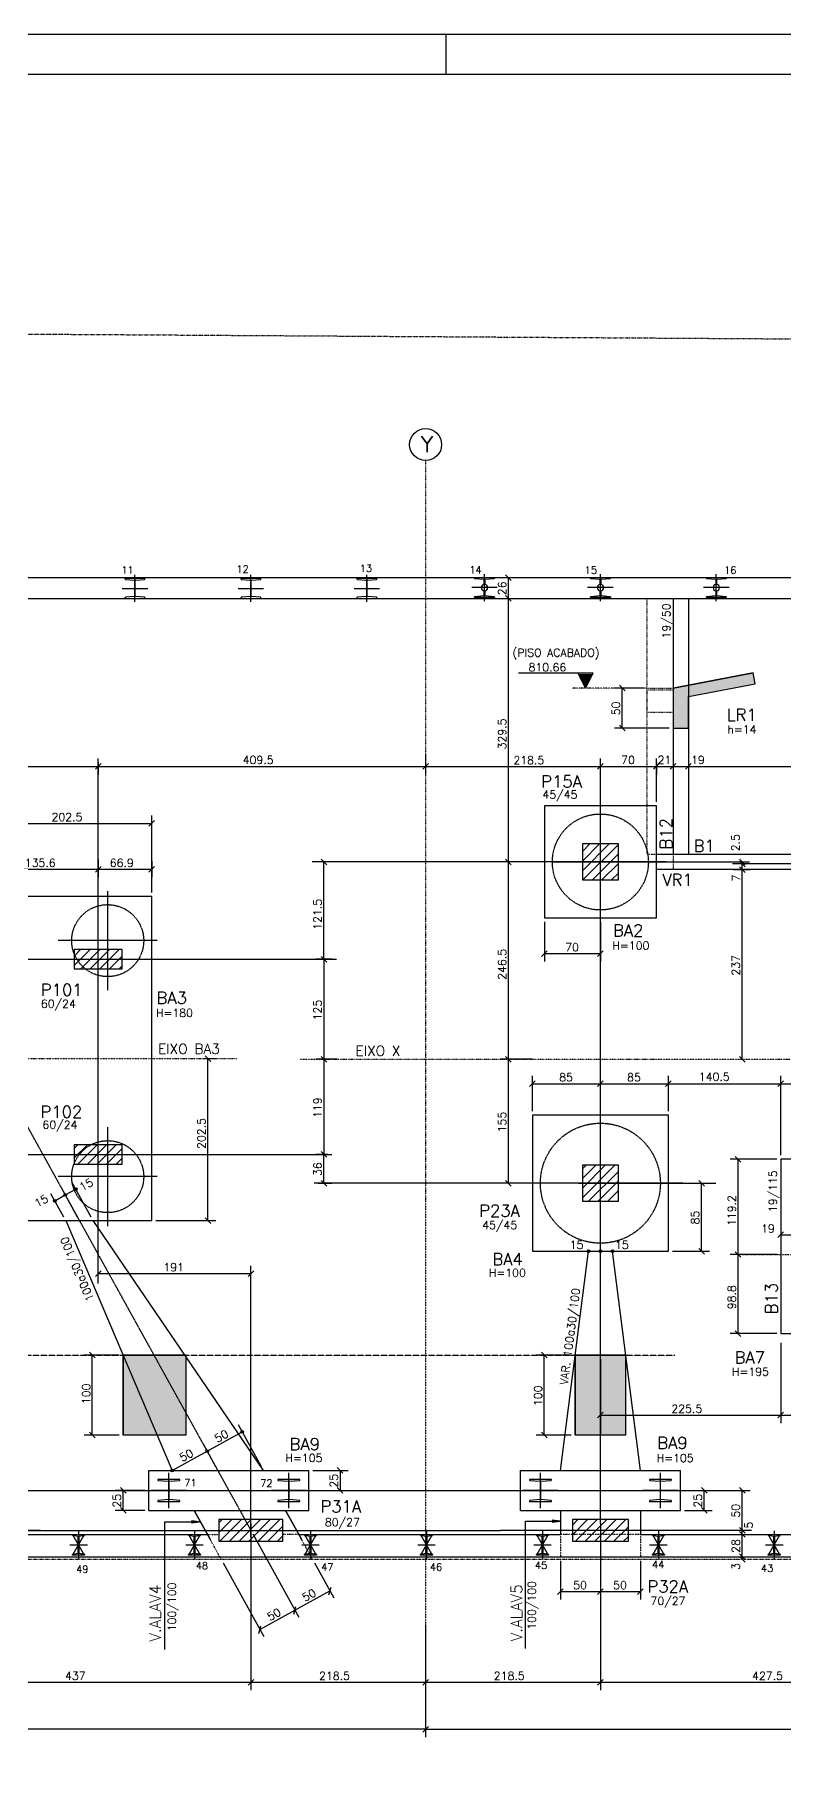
# Model space of a CAD drawing. Extents: x 1476 to 8419, y 491 to 3991.
# Drawn here: x 3583 to 4520, y 1835 to 3991 of the extents above; entities that cross this region are included whole.
import ezdxf

# ---------------------------------------------------------------- set-up
doc = ezdxf.new("R2010")
doc.units = 0
doc.header["$MEASUREMENT"] = 0
for name, pattern in [('ESTILO_TQS_0001', [1, 0.7, -0.3]), ('ESTILO_TQS_0003', [1.5, 0.5, -0.4, 0.1, -0.5]), ('ESTILO_TQS_0004', [2, 0.5, -0.4, 0.1, -0.4, 0.1, -0.5]), ('ESTILO_TQS_0005', [0.4, 0.3, -0.1])]:
    doc.linetypes.add(name, pattern=pattern)
for name, color, linetype in [('1', 1, 'CONTINUOUS'), ('2', 2, 'CONTINUOUS'), ('3', 3, 'CONTINUOUS'), ('4', 4, 'CONTINUOUS'), ('6', 6, 'CONTINUOUS'), ('7', 7, 'CONTINUOUS'), ('8', 8, 'CONTINUOUS'), ('9', 9, 'CONTINUOUS')]:
    doc.layers.add(name, color=color, linetype=linetype)
doc.styles.get("Standard").update_dxf_attribs({"font": 'ROMANS.SHX'})

msp = doc.modelspace()

# ---------------------------------------------------------------- linework, layer by layer
at = {"layer": '1', "linetype": 'Continuous'}
for p, q in [((2135.243498, 3311.858), (5280.567632, 3311.858)), ((2135.172214, 3285.858), (5279.108891, 3285.858)), ((4290.191, 2873.88764), (4290.191, 3038.82836)), ((4372.66136, 2956.358), (4207.72052, 2956.358)), ((3674.091, 2796.20523), (3674.091, 2919.91077)), ((3735.94377, 2858.058), (3612.23814, 2858.058)), ((4290.191, 2451.77005), (4290.191, 2657.94595)), ((3674.091, 2501.20523), (3674.091, 2624.91077)), ((3735.94377, 2563.058), (3612.23814, 2563.058)), ((4393.27895, 2554.858), (4187.1029, 2554.858)), ((3466.11768, 2115.858), (3798.861799, 2115.858)), ((3913.028324, 2115.858), (4240.191, 2115.858)), ((4340.191, 2115.858), (5745.408752, 2115.858)), ((2991.191, 2087.858), (5771.408752, 2087.858))]:
    msp.add_line(p, q, dxfattribs=at)
msp.add_lwpolyline([(1475.633857, 490.679532), (8419.37979, 490.679532), (8419.37979, 3990.679532), (1475.633857, 3990.679532), (1475.633857, 490.679532)], dxfattribs=at)
at = {"layer": '2', "linetype": 'ESTILO_TQS_0003'}
for p, q in [((2668.026003, 3621.928393), (5894.646242, 3601.69005)), ((2401.704291, 2084.844574), (5872.187999, 2084.844574))]:
    msp.add_line(p, q, dxfattribs=at)
at = {"layer": '2', "linetype": 'Continuous'}
for p, q in [((4178.790107, 3308.322466), (4171.719039, 3315.393534)), ((4178.790107, 3282.322466), (4171.719039, 3289.393534)), ((4178.790107, 3282.322466), (4171.719039, 3289.393534)), ((4321.173211, 3170.17072), (4314.102144, 3177.241788)), ((4321.173211, 3120.17072), (4314.102144, 3127.241788)), ((3658.655466, 3072.33696), (3665.726534, 3079.408028)), ((3658.655466, 3072.33696), (3665.726534, 3079.408028)), ((4068.155466, 3072.33696), (4075.226534, 3079.408028)), ((4286.655466, 3072.33696), (4293.726534, 3079.408028)), ((4286.655466, 3072.33696), (4293.726534, 3079.408028)), ((4286.655466, 3072.33696), (4293.726534, 3079.408028)), ((4286.655466, 3072.33696), (4293.726534, 3079.408028)), ((4356.655466, 3072.33696), (4363.726534, 3079.408028)), ((4356.655466, 3072.33696), (4363.726534, 3079.408028)), ((4356.655466, 3072.33696), (4363.726534, 3079.408028)), ((4377.655466, 3072.33696), (4384.726534, 3079.408028)), ((4377.655466, 3072.33696), (4384.726534, 3079.408028)), ((4396.655466, 3072.33696), (4403.726534, 3079.408028)), ((4396.655466, 3072.33696), (4403.726534, 3079.408028)), ((3725.555466, 3000.985683), (3732.626534, 3008.05675)), ((3948.034715, 2952.822466), (3940.963647, 2959.893534)), ((4178.790107, 2952.822466), (4171.719039, 2959.893534)), ((4178.790107, 2952.822466), (4171.719039, 2959.893534)), ((4178.790107, 2952.822466), (4171.719039, 2959.893534)), ((4471.04332, 2952.822466), (4463.972252, 2959.893534)), ((4471.04332, 2950.322466), (4463.972252, 2957.393534)), ((4471.04332, 2950.322466), (4463.972252, 2957.393534)), ((3658.655466, 2943.728235), (3665.726534, 2950.799303)), ((3658.655466, 2943.728235), (3665.726534, 2950.799303)), ((3725.555466, 2943.728235), (3732.626534, 2950.799303)), ((4471.04332, 2943.322466), (4463.972252, 2950.393534)), ((4471.04332, 2943.322466), (4463.972252, 2950.393534)), ((3948.034715, 2831.322466), (3940.963647, 2838.393534)), ((3940.963647, 2838.393534), (3948.034715, 2831.322466)), ((4216.655466, 2838.303077), (4223.726534, 2845.374145)), ((4286.655466, 2838.303077), (4293.726534, 2845.374145)), ((3802.856692, 2707.022466), (3795.785625, 2714.093534)), ((3940.963647, 2713.393534), (3948.034715, 2706.322466)), ((3940.963647, 2713.393534), (3948.034715, 2706.322466)), ((4178.790107, 2706.322466), (4171.719039, 2713.393534)), ((4178.790107, 2706.322466), (4171.719039, 2713.393534)), ((4471.04332, 2706.322466), (4463.972252, 2713.393534)), ((4471.04332, 2706.322466), (4463.972252, 2713.393534)), ((4471.04332, 2706.322466), (4463.972252, 2713.393534)), ((4201.655466, 2675.6733), (4208.726534, 2682.744368)), ((4286.655466, 2675.6733), (4293.726534, 2682.744368)), ((4286.655466, 2675.6733), (4293.726534, 2682.744368)), ((4371.655466, 2675.6733), (4378.726534, 2682.744368)), ((4371.655466, 2675.6733), (4378.726534, 2682.744368)), ((4512.155466, 2675.6733), (4519.226534, 2682.744368)), ((4512.155466, 2675.6733), (4519.226534, 2682.744368)), ((3948.034715, 2587.322466), (3940.963647, 2594.393534)), ((3940.963647, 2594.393534), (3948.034715, 2587.322466)), ((4466.000203, 2581.322466), (4458.929135, 2588.393534)), ((3948.034715, 2551.322466), (3940.963647, 2558.393534)), ((4178.790107, 2551.322466), (4171.719039, 2558.393534)), ((4178.790107, 2551.322466), (4171.719039, 2558.393534)), ((4420.284365, 2551.322466), (4413.213297, 2558.393534)), ((3802.856692, 2504.522466), (3795.785625, 2511.593534)), ((4512.155466, 2486.909548), (4519.226534, 2493.980616)), ((4420.284365, 2466.322466), (4413.213297, 2473.393534)), ((4466.000203, 2462.213125), (4458.929135, 2469.284193)), ((4466.000203, 2462.213125), (4458.929135, 2469.284193)), ((3658.655466, 2438.282544), (3665.726534, 2445.353612)), ((3849.655466, 2438.282544), (3856.726534, 2445.353612)), ((4466.000203, 2363.322466), (4458.929135, 2370.393534)), ((3658.219305, 2336.526511), (3651.148237, 2343.597579)), ((4223.504377, 2336.526511), (4216.433309, 2343.597579)), ((4286.655466, 2261.407637), (4293.726534, 2268.478704)), ((4512.155466, 2261.407637), (4519.226534, 2268.478704)), ((3658.219305, 2236.526511), (3651.148237, 2243.597579)), ((4223.504377, 2236.526511), (4216.433309, 2243.597579)), ((3961.209923, 2199.393534), (3968.280991, 2192.322466)), ((3697.006757, 2167.322466), (3689.93569, 2174.393534)), ((3961.209923, 2174.393534), (3968.280991, 2167.322466)), ((4423.614352, 2167.322466), (4416.543284, 2174.393534)), ((4471.04332, 2167.322466), (4463.972252, 2174.393534)), ((4471.04332, 2167.322466), (4463.972252, 2174.393534)), ((3697.006757, 2142.322466), (3689.93569, 2149.393534)), ((4423.614352, 2142.322466), (4416.543284, 2149.393534)), ((4471.04332, 2117.322466), (4463.972252, 2124.393534)), ((4471.04332, 2117.322466), (4463.972252, 2124.393534)), ((4471.04332, 2117.322466), (4463.972252, 2124.393534)), ((4471.04332, 2112.322466), (4463.972252, 2119.393534)), ((4471.04332, 2112.322466), (4463.972252, 2119.393534)), ((4471.04332, 2084.322466), (4463.972252, 2091.393534)), ((4471.04332, 2084.322466), (4463.972252, 2091.393534)), ((4471.04332, 2081.30904), (4463.972252, 2088.380108)), ((3950.548187, 2040.416038), (3953.330003, 2050.021324)), ((4236.655466, 2040.884087), (4243.726534, 2047.955155)), ((4286.655466, 2040.884087), (4293.726534, 2047.955155)), ((4286.655466, 2040.884087), (4293.726534, 2047.955155)), ((4336.655466, 2040.884087), (4343.726534, 2047.955155)), ((3906.754831, 2016.292344), (3909.536646, 2025.897629)), ((3906.754831, 2016.292344), (3909.536646, 2025.897629)), ((3862.959479, 1992.16755), (3865.741295, 2001.772836)), ((3849.655466, 1927.592239), (3856.726534, 1934.663307)), ((3849.655466, 1927.592239), (3856.726534, 1934.663307)), ((4068.155466, 1927.592239), (4075.226534, 1934.663307)), ((4068.155466, 1927.592239), (4075.226534, 1934.663307)), ((4286.655466, 1927.592239), (4293.726534, 1934.663307)), ((4286.655466, 1927.592239), (4293.726534, 1934.663307)), ((4286.655466, 1927.592239), (4293.726534, 1934.663307)), ((4068.155466, 1868.883833), (4075.226534, 1875.954901)), ((4068.155466, 1868.883833), (4075.226534, 1875.954901)), ((4068.155466, 1868.883833), (4075.226534, 1875.954901)), ((4075.226534, 1875.954901), (4068.155466, 1868.883833))]:
    msp.add_line(p, q, dxfattribs=at)
for centre, radius in [((3634.074605, 2547.447595), 1.665), ((3634.074605, 2547.447595), 0.83), ((3607.83114, 2532.912443), 1.665), ((3607.83114, 2532.912443), 0.83), ((3620.951832, 2540.179443), 1.665), ((3620.951832, 2540.179443), 1.665), ((3620.951832, 2540.179443), 0.83), ((3620.951832, 2540.179443), 0.83), ((4275.191, 2469.858), 1.665), ((4275.191, 2469.858), 0.83), ((4290.191, 2469.858), 1.665), ((4290.191, 2469.858), 1.665), ((4290.191, 2469.858), 0.83), ((4290.191, 2469.858), 0.83), ((4305.191, 2469.858), 1.665), ((4305.191, 2469.858), 0.83), ((3842.387229, 2244.104639), 1.665), ((3842.387229, 2244.104639), 0.83), ((3798.592805, 2219.98155), 1.665), ((3798.592805, 2219.98155), 1.665), ((3798.592805, 2219.98155), 0.83), ((3798.592805, 2219.98155), 0.83), ((3754.797543, 2195.858), 1.665), ((3754.797543, 2195.858), 0.83)]:
    msp.add_circle(centre, radius, dxfattribs=at)
at = {"layer": '3', "linetype": 'Continuous'}
for p, q in [((4096.904249, 3990.679532), (4096.904249, 3940.680032)), ((4381.191, 3285.858), (4381.191, 2965.845966)), ((4400.191, 3285.858), (4400.191, 2965.845966)), ((4280.976042, 3192.456263), (4187.792017, 3192.456263)), ((4271.601042, 3173.706254), (4262.226024, 3192.456263)), ((4271.601042, 3173.706254), (4280.976042, 3192.456263)), ((4263.062123, 3190.784049), (4280.13998, 3190.784049)), ((4263.898221, 3189.111888), (4279.303882, 3189.111888)), ((4264.734319, 3187.439692), (4278.467819, 3187.439692)), ((4265.570381, 3185.767531), (4277.631721, 3185.767531)), ((4266.40648, 3184.09537), (4276.795623, 3184.095335)), ((4267.242578, 3182.423174), (4275.95956, 3182.423174)), ((4268.078676, 3180.750969), (4275.123462, 3180.751004)), ((4268.914774, 3179.078763), (4274.287364, 3179.078808)), ((4269.750872, 3177.406603), (4273.451266, 3177.406603)), ((4270.586935, 3175.734442), (4272.61515, 3175.734442)), ((4267.691, 2945.401319), (4301.147681, 2978.858)), ((4267.691, 2957.422134), (4289.126866, 2978.858)), ((4267.691, 2969.44295), (4277.10605, 2978.858)), ((4268.168496, 2933.858), (4312.691, 2978.380504)), ((4280.189311, 2933.858), (4312.691, 2966.359689)), ((4292.210127, 2933.858), (4312.691, 2954.338873)), ((4687.191, 2965.858), (4360.191, 2965.858)), ((4304.230942, 2933.858), (4312.691, 2942.318058)), ((4687.191, 2946.858), (4360.191, 2946.858)), ((3632.191, 2826.796376), (3652.252624, 2846.858)), ((3632.191, 2838.817192), (3640.231808, 2846.858)), ((3640.273439, 2822.858), (3664.273439, 2846.858)), ((3652.294254, 2822.858), (3676.294254, 2846.858)), ((3664.31507, 2822.858), (3688.31507, 2846.858)), ((3676.335885, 2822.858), (3692.191, 2838.713115)), ((3688.3567, 2822.858), (3692.191, 2826.6923)), ((3632.191, 2586.380071), (3648.668929, 2602.858)), ((3632.191, 2598.400886), (3636.648114, 2602.858)), ((3636.689745, 2578.858), (3660.689745, 2602.858)), ((3648.71056, 2578.858), (3672.71056, 2602.858)), ((3660.731375, 2578.858), (3684.731375, 2602.858)), ((3672.75219, 2578.858), (3692.191, 2598.29681)), ((3684.773006, 2578.858), (3692.191, 2586.275994)), ((4267.691, 2536.6936), (4308.3554, 2577.358)), ((4267.691, 2548.714415), (4296.334585, 2577.358)), ((4267.691, 2560.73523), (4284.31377, 2577.358)), ((4267.691, 2572.756045), (4272.292955, 2577.358)), ((4275.376216, 2532.358), (4312.691, 2569.672784)), ((4717.691, 2584.858), (4515.691, 2584.858)), ((4287.397031, 2532.358), (4312.691, 2557.651969)), ((4299.417846, 2532.358), (4312.691, 2545.631154)), ((4311.438661, 2532.358), (4312.691, 2533.610339)), ((3621.596972, 2508.058), (3754.797543, 2195.858)), ((3868.962711, 2195.858), (3655.890847, 2508.058)), ((4240.191, 2195.858), (4275.191, 2469.858)), ((4340.191, 2195.858), (4305.191, 2469.858)), ((3725.498804, 2195.858), (3925.498953, 2195.858)), ((3725.498804, 2145.858), (3725.498804, 2195.858)), ((3925.498953, 2145.858), (3925.498953, 2195.858)), ((4190.19085, 2195.858), (4390.191, 2195.858)), ((4190.19085, 2145.858), (4190.19085, 2195.858)), ((4390.191, 2145.858), (4390.191, 2195.858)), ((3725.498804, 2145.858), (3925.498953, 2145.858)), ((4190.19085, 2145.858), (4390.191, 2145.858)), ((4240.191, 2145.858), (4240.191, 2115.858)), ((4340.191, 2145.858), (4340.191, 2115.858)), ((3813.191, 2118.256045), (3829.292955, 2134.358)), ((3813.191, 2130.276861), (3817.272139, 2134.358)), ((3814.31377, 2107.358), (3841.31377, 2134.358)), ((3826.334585, 2107.358), (3853.334585, 2134.358)), ((3838.3554, 2107.358), (3865.3554, 2134.358)), ((3850.376216, 2107.358), (3877.376216, 2134.358)), ((3862.397031, 2107.358), (3889.397031, 2134.358)), ((3874.417846, 2107.358), (3893.191, 2126.131154)), ((3886.438661, 2107.358), (3893.191, 2114.110339)), ((4255.191, 2115.48588), (4274.06312, 2134.358)), ((4255.191, 2127.506695), (4262.042305, 2134.358)), ((4259.083935, 2107.358), (4286.083935, 2134.358)), ((4271.10475, 2107.358), (4298.10475, 2134.358)), ((4283.125566, 2107.358), (4310.125566, 2134.358)), ((4295.146381, 2107.358), (4322.146381, 2134.358)), ((4307.167196, 2107.358), (4325.191, 2125.381804)), ((4319.188012, 2107.358), (4325.191, 2113.360988))]:
    msp.add_line(p, q, dxfattribs=at)
at = {"layer": '3', "linetype": 'ESTILO_TQS_0004'}
for p, q in [((4348.191, 3285.858), (4348.191, 2965.858)), ((4348.191, 3173.706254), (4254.70472, 3173.706254)), ((4348.191, 3173.706254), (4348.191, 3143.706254)), ((4348.191, 3173.706254), (4381.191, 3173.706254)), ((4348.191, 3171.706254), (4381.191, 3171.706254)), ((4348.191, 3143.706254), (4381.191, 3143.706254)), ((4360.191, 2965.858), (4348.191, 2965.858)), ((4381.191, 2965.858), (4381.191, 2946.858)), ((3262.493346, 2710.558), (3836.359533, 2710.558)), ((4465.36699, 2465.748659), (5121.688499, 2465.748659)), ((3798.861799, 2115.858), (3813.191, 2115.858)), ((3913.028324, 2115.858), (3893.191, 2115.858)), ((4240.191, 2115.858), (4240.191, 2087.858)), ((4340.191, 2115.858), (4240.191, 2115.858)), ((4340.191, 2115.858), (4340.191, 2087.858)), ((3815.936176, 2084.859749), (3802.16574, 2109.859749)), ((3930.102701, 2084.859749), (3916.332265, 2109.859749))]:
    msp.add_line(p, q, dxfattribs=at)
at = {"layer": '3', "linetype": 'Continuous'}
for points in [[(4360.191, 2886.358), (4360.191, 3026.358), (4220.191, 3026.358), (4220.191, 2886.358), (4360.191, 2886.358)], [(3729.091, 2508.058), (3729.091, 2913.058), (3324.091, 2913.058), (3324.091, 2508.058), (3729.091, 2508.058)], [(4375.191, 2469.858), (4375.191, 2639.858), (4205.191, 2639.858), (4205.191, 2469.858), (4375.191, 2469.858)], [(4515.691, 2584.858), (4515.691, 2366.858), (4717.691, 2366.858), (4717.691, 2115.858)], [(3782.337233, 2145.858079), (3802.16574, 2109.859749), (3782.337233, 2145.858079)], [(3896.503694, 2145.858196), (3916.332123, 2109.860006), (3896.503694, 2145.858196)]]:
    msp.add_lwpolyline(points, dxfattribs=at)
msp.add_circle((4071.691, 3478.10561), 20, dxfattribs=at)
at = {"layer": '3', "linetype": 'ESTILO_TQS_0001'}
for centre, radius in [((4290.191, 2956.358), 60), ((3674.091, 2858.058), 45), ((4290.191, 2554.858), 75), ((3674.091, 2563.058), 45)]:
    msp.add_circle(centre, radius, dxfattribs=at)
at = {"layer": '6', "linetype": 'Continuous'}
for p, q in [((3720.690986, 3310.871071), (3695.690986, 3310.871071)), ((3695.690986, 3310.871071), (3695.690986, 3310.116984)), ((3696.173917, 3309.508345), (3707.314555, 3308.443797)), ((3707.797486, 3307.836301), (3707.797486, 3288.906984)), ((3708.190986, 3281.522266), (3708.190986, 3315.219876)), ((3708.584486, 3288.906984), (3708.584486, 3307.835158)), ((3709.067417, 3308.443797), (3720.208055, 3309.508345)), ((3720.690986, 3310.116984), (3720.690986, 3310.871071)), ((3865.690986, 3310.872517), (3840.690986, 3310.872517)), ((3840.690986, 3310.872517), (3840.690986, 3310.118429)), ((3841.173917, 3309.50979), (3852.314555, 3308.445243)), ((3852.797486, 3307.837747), (3852.797486, 3288.908429)), ((3853.190986, 3281.523712), (3853.190986, 3315.221321)), ((3853.584486, 3288.908429), (3853.584486, 3307.836604)), ((3854.067417, 3308.445243), (3865.208055, 3309.50979)), ((3865.690986, 3310.118429), (3865.690986, 3310.872517)), ((4010.690986, 3310.873962), (3985.690986, 3310.873962)), ((3985.690986, 3310.873962), (3985.690986, 3310.119875)), ((3986.173917, 3309.511236), (3997.314555, 3308.446688)), ((3997.797486, 3307.839193), (3997.797486, 3288.909875)), ((3998.190986, 3281.525157), (3998.190986, 3315.222767)), ((3998.584486, 3288.909875), (3998.584486, 3307.838049)), ((3999.067417, 3308.446688), (4010.208055, 3309.511236)), ((4010.690986, 3310.119875), (4010.690986, 3310.873962)), ((4161.100105, 3299.358), (4129.282166, 3299.358)), ((4132.691136, 3311.103913), (4132.691136, 3311.858)), ((4132.691136, 3311.858), (4157.691136, 3311.858)), ((4144.314705, 3309.430726), (4133.174067, 3310.495274)), ((4144.797636, 3303.339634), (4144.797636, 3308.822087)), ((4145.191136, 3282.509195), (4145.191136, 3316.206805)), ((4157.208205, 3310.495274), (4146.067567, 3309.430726)), ((4157.691136, 3311.858), (4157.691136, 3311.103913)), ((4306.100105, 3299.359446), (4274.282166, 3299.359446)), ((4277.691136, 3311.105359), (4277.691136, 3311.859446)), ((4277.691136, 3311.859446), (4302.691136, 3311.859446)), ((4289.314705, 3309.432172), (4278.174067, 3310.49672)), ((4289.797636, 3303.34108), (4289.797636, 3308.823533)), ((4290.191136, 3282.510641), (4290.191136, 3316.208251)), ((4302.208205, 3310.49672), (4291.067567, 3309.432172)), ((4302.691136, 3311.859446), (4302.691136, 3311.105359)), ((4451.100255, 3299.358), (4419.282316, 3299.358)), ((4422.691285, 3311.103913), (4422.691285, 3311.858)), ((4422.691285, 3311.858), (4447.691285, 3311.858)), ((4434.314854, 3309.430726), (4423.174216, 3310.495274)), ((4434.797785, 3303.339634), (4434.797785, 3308.822087)), ((4435.191285, 3282.509195), (4435.191285, 3316.206805)), ((4447.208354, 3310.495274), (4436.067716, 3309.430726)), ((4447.691285, 3311.858), (4447.691285, 3311.103913)), ((3692.282016, 3298.371071), (3724.099956, 3298.371071)), ((3695.690986, 3286.625158), (3695.690986, 3285.871071)), ((3695.690986, 3285.871071), (3720.690986, 3285.871071)), ((3707.314555, 3288.298345), (3696.173917, 3287.233797)), ((3720.208055, 3287.233797), (3709.067417, 3288.298345)), ((3720.690986, 3285.871071), (3720.690986, 3286.625158)), ((3837.282016, 3298.372517), (3869.099956, 3298.372517)), ((3840.690986, 3286.626604), (3840.690986, 3285.872517)), ((3840.690986, 3285.872517), (3865.690986, 3285.872517)), ((3852.314555, 3288.29979), (3841.173917, 3287.235243)), ((3865.208055, 3287.235243), (3854.067417, 3288.29979)), ((3865.690986, 3285.872517), (3865.690986, 3286.626604)), ((3982.282016, 3298.373962), (4014.099956, 3298.373962)), ((3985.690986, 3286.628049), (3985.690986, 3285.873962)), ((3985.690986, 3285.873962), (4010.690986, 3285.873962)), ((3997.314555, 3288.301236), (3986.173917, 3287.236688)), ((4010.208055, 3287.236688), (3999.067417, 3288.301236)), ((4010.690986, 3285.873962), (4010.690986, 3286.628049)), ((4132.691136, 3286.858), (4132.691136, 3287.612087)), ((4157.691136, 3286.858), (4132.691136, 3286.858)), ((4133.174067, 3288.220726), (4144.314705, 3289.285274)), ((4144.797636, 3289.893913), (4144.797636, 3295.376366)), ((4145.584636, 3295.376366), (4145.584636, 3289.893913)), ((4146.067567, 3289.285274), (4157.208205, 3288.220726)), ((4157.691136, 3287.612087), (4157.691136, 3286.858)), ((4277.691136, 3286.859446), (4277.691136, 3287.613533)), ((4302.691136, 3286.859446), (4277.691136, 3286.859446)), ((4278.174067, 3288.222172), (4289.314705, 3289.28672)), ((4289.797636, 3289.895359), (4289.797636, 3295.377811)), ((4290.584636, 3295.377811), (4290.584636, 3289.895359)), ((4291.067567, 3289.28672), (4302.208205, 3288.222172)), ((4302.691136, 3287.613533), (4302.691136, 3286.859446)), ((4422.691285, 3286.858), (4422.691285, 3287.612087)), ((4447.691285, 3286.858), (4422.691285, 3286.858)), ((4423.174216, 3288.220726), (4434.314854, 3289.285274)), ((4434.797785, 3289.893913), (4434.797785, 3295.376366)), ((4435.584785, 3295.376366), (4435.584785, 3289.893913)), ((4436.067716, 3289.285274), (4447.208354, 3288.220726)), ((4447.691285, 3287.612087), (4447.691285, 3286.858)), ((4381.191, 3173.706254), (4481.191, 3192.876254)), ((4381.191, 3173.706254), (4381.191, 3123.706254)), ((4400.191, 3163.093633), (4483.826805, 3179.126617)), ((4400.191, 3123.706254), (4400.191, 3163.093633)), ((4381.191, 3123.706254), (4400.191, 3123.706254)), ((3771.569947, 2340.062045), (3693.326134, 2340.062045)), ((3693.326134, 2340.062045), (3693.326134, 2240.062045)), ((3771.569947, 2340.062045), (3771.569947, 2240.062045)), ((4321.770709, 2340.062045), (4258.611206, 2340.062045)), ((4258.611206, 2340.062045), (4258.611206, 2240.062045)), ((4321.770709, 2340.062045), (4321.770709, 2240.062045)), ((3771.569947, 2240.062045), (3693.326134, 2240.062045)), ((4321.770709, 2240.062045), (4258.611206, 2240.062045)), ((3764.272144, 2184.613), (3736.725464, 2184.613)), ((3736.725464, 2184.613), (3736.725464, 2183.921502)), ((3737.168311, 2183.36338), (3749.676776, 2182.38719)), ((3750.119624, 2181.830116), (3750.119624, 2159.886932)), ((3750.498804, 2148.782986), (3750.498804, 2192.933014)), ((3750.498804, 2148.782986), (3750.498804, 2192.933014)), ((3750.841303, 2159.886932), (3750.841303, 2181.829068)), ((3751.284151, 2182.38719), (3763.829296, 2183.36338)), ((3764.272144, 2183.921502), (3764.272144, 2184.613)), ((3914.272293, 2184.613), (3886.725613, 2184.613)), ((3886.725613, 2184.613), (3886.725613, 2183.921502)), ((3887.168461, 2183.36338), (3899.676926, 2182.38719)), ((3900.119774, 2181.830116), (3900.119774, 2159.886932)), ((3900.498953, 2148.782986), (3900.498953, 2192.933014)), ((3900.498953, 2148.782986), (3900.498953, 2192.933014)), ((3900.841453, 2159.886932), (3900.841453, 2181.829068)), ((3901.2843, 2182.38719), (3913.829445, 2183.36338)), ((3914.272293, 2183.921502), (3914.272293, 2184.613)), ((4228.96419, 2184.613), (4201.41751, 2184.613)), ((4201.41751, 2184.613), (4201.41751, 2183.921502)), ((4201.860358, 2183.36338), (4214.368823, 2182.38719)), ((4214.811671, 2181.830116), (4214.811671, 2159.886932)), ((4215.19085, 2148.782986), (4215.19085, 2192.933014)), ((4215.19085, 2148.782986), (4215.19085, 2192.933014)), ((4215.53335, 2159.886932), (4215.53335, 2181.829068)), ((4215.976198, 2182.38719), (4228.521343, 2183.36338)), ((4228.96419, 2183.921502), (4228.96419, 2184.613)), ((4378.96434, 2184.613), (4351.41766, 2184.613)), ((4351.41766, 2184.613), (4351.41766, 2183.921502)), ((4351.860508, 2183.36338), (4364.368973, 2182.38719)), ((4364.81182, 2181.830116), (4364.81182, 2159.886932)), ((4365.191, 2148.782986), (4365.191, 2192.933014)), ((4365.191, 2148.782986), (4365.191, 2192.933014)), ((4365.533499, 2159.886932), (4365.533499, 2181.829068)), ((4365.976347, 2182.38719), (4378.521492, 2183.36338)), ((4378.96434, 2183.921502), (4378.96434, 2184.613)), ((3772.573818, 2170.858), (3728.423789, 2170.858)), ((3736.725464, 2157.794498), (3736.725464, 2157.103)), ((3736.725464, 2157.103), (3764.272144, 2157.103)), ((3749.676776, 2159.32881), (3737.168311, 2158.35262)), ((3763.829296, 2158.35262), (3751.284151, 2159.32881)), ((3764.272144, 2157.103), (3764.272144, 2157.794498)), ((3922.573967, 2170.858), (3878.423939, 2170.858)), ((3886.725613, 2157.794498), (3886.725613, 2157.103)), ((3886.725613, 2157.103), (3914.272293, 2157.103)), ((3899.676926, 2159.32881), (3887.168461, 2158.35262)), ((3913.829445, 2158.35262), (3901.2843, 2159.32881)), ((3914.272293, 2157.103), (3914.272293, 2157.794498)), ((4237.265865, 2170.858), (4193.115836, 2170.858)), ((4201.41751, 2157.794498), (4201.41751, 2157.103)), ((4201.41751, 2157.103), (4228.96419, 2157.103)), ((4214.368823, 2159.32881), (4201.860358, 2158.35262)), ((4228.521343, 2158.35262), (4215.976198, 2159.32881)), ((4228.96419, 2157.103), (4228.96419, 2157.794498)), ((4387.266014, 2170.858), (4343.115986, 2170.858)), ((4351.41766, 2157.794498), (4351.41766, 2157.103)), ((4351.41766, 2157.103), (4378.96434, 2157.103)), ((4364.368973, 2159.32881), (4351.860508, 2158.35262)), ((4378.521492, 2158.35262), (4365.976347, 2159.32881)), ((4378.96434, 2157.103), (4378.96434, 2157.794498)), ((3630.190402, 2115.084659), (3630.190402, 2115.838746)), ((3630.190402, 2115.838746), (3645.190402, 2115.838746)), ((3636.813971, 2113.411472), (3630.673333, 2114.47602)), ((3631.046894, 2091.266233), (3644.33391, 2114.411259)), ((3644.33391, 2091.266233), (3631.046894, 2114.411259)), ((3637.690402, 2120.187551), (3637.690402, 2085.489941)), ((3644.707471, 2114.47602), (3638.566833, 2113.411472)), ((3645.190402, 2115.838746), (3645.190402, 2115.084659)), ((3775.190402, 2115.086204), (3775.190402, 2115.840291)), ((3775.190402, 2115.840291), (3790.190402, 2115.840291)), ((3781.813971, 2113.413018), (3775.673333, 2114.477565)), ((3776.046894, 2091.267779), (3789.33391, 2114.412804)), ((3789.33391, 2091.267779), (3776.046894, 2114.412804)), ((3782.690402, 2120.189096), (3782.690402, 2085.491486)), ((3789.707471, 2114.477565), (3783.566833, 2113.413018)), ((3790.190402, 2115.840291), (3790.190402, 2115.086204)), ((3920.190552, 2115.08775), (3920.190552, 2115.841837)), ((3920.190552, 2115.841837), (3935.190552, 2115.841837)), ((3926.814121, 2113.414563), (3920.673483, 2114.479111)), ((3921.047044, 2091.269324), (3934.334059, 2114.41435)), ((3934.334059, 2091.269324), (3921.047044, 2114.41435)), ((3927.690552, 2120.190642), (3927.690552, 2085.493032)), ((3934.707621, 2114.479111), (3928.566983, 2113.414563)), ((3935.190552, 2115.841837), (3935.190552, 2115.08775)), ((4065.190552, 2115.089245), (4065.190552, 2115.843332)), ((4065.190552, 2115.843332), (4080.190552, 2115.843332)), ((4071.814121, 2113.416058), (4065.673483, 2114.480606)), ((4066.047044, 2091.270819), (4079.334059, 2114.415845)), ((4079.334059, 2091.270819), (4066.047044, 2114.415845)), ((4072.690552, 2120.192137), (4072.690552, 2085.494527)), ((4079.707621, 2114.480606), (4073.566983, 2113.416058)), ((4080.190552, 2115.843332), (4080.190552, 2115.089245)), ((4210.190701, 2115.090741), (4210.190701, 2115.844828)), ((4210.190701, 2115.844828), (4225.190701, 2115.844828)), ((4216.81427, 2113.417554), (4210.673632, 2114.482102)), ((4211.047193, 2091.272315), (4224.334209, 2114.417341)), ((4224.334209, 2091.272315), (4211.047193, 2114.417341)), ((4217.690701, 2120.193633), (4217.690701, 2085.496023)), ((4224.70777, 2114.482102), (4218.567132, 2113.417554)), ((4225.190701, 2115.844828), (4225.190701, 2115.090741)), ((4355.190701, 2115.092236), (4355.190701, 2115.846323)), ((4355.190701, 2115.846323), (4370.190701, 2115.846323)), ((4361.81427, 2113.419049), (4355.673632, 2114.483597)), ((4356.047193, 2091.27381), (4369.334209, 2114.418836)), ((4369.334209, 2091.27381), (4356.047193, 2114.418836)), ((4362.690701, 2120.195128), (4362.690701, 2085.497518)), ((4369.70777, 2114.483597), (4363.567132, 2113.419049)), ((4370.190701, 2115.846323), (4370.190701, 2115.092236)), ((4500.190851, 2115.093732), (4500.190851, 2115.847819)), ((4500.190851, 2115.847819), (4515.190851, 2115.847819)), ((4506.81442, 2113.420545), (4500.673782, 2114.485093)), ((4501.047343, 2091.275306), (4514.334358, 2114.420332)), ((4514.334358, 2091.275306), (4501.047343, 2114.420332)), ((4507.690851, 2120.196624), (4507.690851, 2085.499014)), ((4514.70792, 2114.485093), (4508.567282, 2113.420545)), ((4515.190851, 2115.847819), (4515.190851, 2115.093732)), ((3626.781432, 2102.838746), (3648.599372, 2102.838746)), ((3630.673333, 2091.201472), (3636.813971, 2092.26602)), ((3637.296902, 2092.873516), (3637.296902, 2112.802833)), ((3638.083902, 2112.802833), (3638.083902, 2092.874659)), ((3638.566833, 2092.26602), (3644.707471, 2091.201472)), ((3771.781432, 2102.840291), (3793.599372, 2102.840291)), ((3775.673333, 2091.203018), (3781.813971, 2092.267565)), ((3782.296902, 2092.875061), (3782.296902, 2112.804379)), ((3783.083902, 2112.804379), (3783.083902, 2092.876204)), ((3783.566833, 2092.267565), (3789.707471, 2091.203018)), ((3916.781582, 2102.841837), (3938.599521, 2102.841837)), ((3920.673483, 2091.204563), (3926.814121, 2092.269111)), ((3927.297052, 2092.876606), (3927.297052, 2112.805924)), ((3928.084052, 2112.805924), (3928.084052, 2092.87775)), ((3928.566983, 2092.269111), (3934.707621, 2091.204563)), ((4061.781582, 2102.843332), (4083.599521, 2102.843332)), ((4065.673483, 2091.206058), (4071.814121, 2092.270606)), ((4072.297052, 2092.878102), (4072.297052, 2112.807419)), ((4073.084052, 2112.807419), (4073.084052, 2092.879245)), ((4073.566983, 2092.270606), (4079.707621, 2091.206058)), ((4206.781731, 2102.844828), (4228.599671, 2102.844828)), ((4210.673632, 2091.207554), (4216.81427, 2092.272102)), ((4217.297201, 2092.879597), (4217.297201, 2112.808915)), ((4218.084201, 2112.808915), (4218.084201, 2092.880741)), ((4218.567132, 2092.272102), (4224.70777, 2091.207554)), ((4351.781731, 2102.846323), (4373.599671, 2102.846323)), ((4355.673632, 2091.209049), (4361.81427, 2092.273597)), ((4362.297201, 2092.881093), (4362.297201, 2112.81041)), ((4363.084201, 2112.81041), (4363.084201, 2092.882236)), ((4363.567132, 2092.273597), (4369.70777, 2091.209049)), ((4496.781881, 2102.847819), (4518.59982, 2102.847819)), ((4500.673782, 2091.210545), (4506.81442, 2092.275093)), ((4507.297351, 2092.882589), (4507.297351, 2112.811906)), ((4508.084351, 2112.811906), (4508.084351, 2092.883732)), ((4508.567282, 2092.275093), (4514.70792, 2091.210545)), ((3630.190402, 2089.838746), (3630.190402, 2090.592833)), ((3645.190402, 2089.838746), (3630.190402, 2089.838746)), ((3645.190402, 2090.592833), (3645.190402, 2089.838746)), ((3775.190402, 2089.840291), (3775.190402, 2090.594379)), ((3790.190402, 2089.840291), (3775.190402, 2089.840291)), ((3790.190402, 2090.594379), (3790.190402, 2089.840291)), ((3920.190552, 2089.841837), (3920.190552, 2090.595924)), ((3935.190552, 2089.841837), (3920.190552, 2089.841837)), ((3935.190552, 2090.595924), (3935.190552, 2089.841837)), ((4065.190552, 2089.843332), (4065.190552, 2090.597419)), ((4080.190552, 2089.843332), (4065.190552, 2089.843332)), ((4080.190552, 2090.597419), (4080.190552, 2089.843332)), ((4210.190701, 2089.844828), (4210.190701, 2090.598915)), ((4225.190701, 2089.844828), (4210.190701, 2089.844828)), ((4225.190701, 2090.598915), (4225.190701, 2089.844828)), ((4355.190701, 2089.846323), (4355.190701, 2090.60041)), ((4370.190701, 2089.846323), (4355.190701, 2089.846323)), ((4370.190701, 2090.60041), (4370.190701, 2089.846323)), ((4500.190851, 2089.847819), (4500.190851, 2090.601906)), ((4515.190851, 2089.847819), (4500.190851, 2089.847819)), ((4515.190851, 2090.601906), (4515.190851, 2089.847819))]:
    msp.add_line(p, q, dxfattribs=at)
for points in [[(1625.636324, 540.681107), (8369.384196, 540.681107), (8369.384196, 3940.680032), (1625.636324, 3940.680032), (1625.636324, 540.681107)], [(4145.584636, 3308.82323), (4145.584636, 3303.339634)], [(4290.584636, 3308.824676), (4290.584636, 3303.34108)], [(4435.584785, 3308.82323), (4435.584785, 3303.339634)]]:
    msp.add_lwpolyline(points, dxfattribs=at)
for centre, radius, start, end in [((3696.315986, 3310.116984), 0.625, 180, 256.861226), ((3707.172485, 3307.835156), 0.625002, 359.895004, 76.861148), ((3709.209486, 3307.835158), 0.625, 103.138774, 180), ((3720.065986, 3310.116984), 0.625, 283.138774, 0), ((3841.315986, 3310.118429), 0.625, 180, 256.861226), ((3852.172485, 3307.836602), 0.625002, 359.895004, 76.861148), ((3854.209486, 3307.836604), 0.625, 103.138774, 180), ((3865.065986, 3310.118429), 0.625, 283.138774, 0), ((3986.315986, 3310.119875), 0.625, 180, 256.861226), ((3997.172485, 3307.838047), 0.625002, 359.895004, 76.861148), ((3999.209486, 3307.838049), 0.625, 103.138774, 180), ((4010.065986, 3310.119875), 0.625, 283.138774, 0), ((4133.316136, 3311.103913), 0.625, 180, 256.861226), ((4145.191136, 3299.358), 4.001032, 95.644143, 264.355857), ((4144.172636, 3308.822087), 0.625, 0, 76.861226), ((4146.209637, 3308.822085), 0.625002, 103.138852, 180.104996), ((4145.191136, 3299.358), 4.001032, 275.644143, 84.355857), ((4157.066136, 3311.103913), 0.625, 283.138774, 0), ((4278.316136, 3311.105359), 0.625, 180, 256.861226), ((4290.191136, 3299.359446), 4.001032, 95.644143, 264.355857), ((4289.172636, 3308.823533), 0.625, 0, 76.861226), ((4291.209637, 3308.823531), 0.625002, 103.138852, 180.104996), ((4290.191136, 3299.359446), 4.001032, 275.644143, 84.355857), ((4302.066136, 3311.105359), 0.625, 283.138774, 0), ((4423.316285, 3311.103913), 0.625, 180, 256.861226), ((4435.191285, 3299.358), 4.001032, 95.644143, 264.355857), ((4434.172785, 3308.822087), 0.625, 0, 76.861226), ((4436.209787, 3308.822085), 0.625002, 103.138852, 180.104996), ((4435.191285, 3299.358), 4.001032, 275.644143, 84.355857), ((4447.066285, 3311.103913), 0.625, 283.138774, 0), ((3696.315986, 3286.625158), 0.625, 103.138774, 180), ((3707.172486, 3288.906984), 0.625, 283.138774, 0), ((3709.209486, 3288.906984), 0.625, 180, 256.861226), ((3720.065986, 3286.625158), 0.625, 0, 76.861226), ((3841.315986, 3286.626604), 0.625, 103.138774, 180), ((3852.172486, 3288.908429), 0.625, 283.138774, 0), ((3854.209486, 3288.908429), 0.625, 180, 256.861226), ((3865.065986, 3286.626604), 0.625, 0, 76.861226), ((3986.315986, 3286.628049), 0.625, 103.138774, 180), ((3997.172486, 3288.909875), 0.625, 283.138774, 0), ((3999.209486, 3288.909875), 0.625, 180, 256.861226), ((4010.065986, 3286.628049), 0.625, 0, 76.861226), ((4133.316136, 3287.612087), 0.625, 103.138774, 180), ((4144.172636, 3289.893913), 0.625, 283.138774, 0), ((4146.209636, 3289.893913), 0.625, 180, 256.861226), ((4157.066136, 3287.612087), 0.625, 0, 76.861226), ((4278.316136, 3287.613533), 0.625, 103.138774, 180), ((4289.172636, 3289.895359), 0.625, 283.138774, 0), ((4291.209636, 3289.895359), 0.625, 180, 256.861226), ((4302.066136, 3287.613533), 0.625, 0, 76.861226), ((4423.316285, 3287.612087), 0.625, 103.138774, 180), ((4434.172785, 3289.893913), 0.625, 283.138774, 0), ((4436.209785, 3289.893913), 0.625, 180, 256.861226), ((4447.066285, 3287.612087), 0.625, 0, 76.861226), ((3737.298589, 2183.921502), 0.573125, 180, 256.861226), ((3749.546498, 2181.829066), 0.573127, 359.895004, 76.861148), ((3751.414428, 2181.829068), 0.573125, 103.138774, 180), ((3763.699019, 2183.921502), 0.573125, 283.138774, 0), ((3887.298738, 2183.921502), 0.573125, 180, 256.861226), ((3899.546647, 2181.829066), 0.573127, 359.895004, 76.861148), ((3901.414578, 2181.829068), 0.573125, 103.138774, 180), ((3913.699168, 2183.921502), 0.573125, 283.138774, 0), ((4201.990635, 2183.921502), 0.573125, 180, 256.861226), ((4214.238545, 2181.829066), 0.573127, 359.895004, 76.861148), ((4216.106475, 2181.829068), 0.573125, 103.138774, 180), ((4228.391065, 2183.921502), 0.573125, 283.138774, 0), ((4351.990785, 2183.921502), 0.573125, 180, 256.861226), ((4364.238694, 2181.829066), 0.573127, 359.895004, 76.861148), ((4366.106624, 2181.829068), 0.573125, 103.138774, 180), ((4378.391215, 2183.921502), 0.573125, 283.138774, 0), ((3737.298589, 2157.794498), 0.573125, 103.138774, 180), ((3749.546499, 2159.886932), 0.573125, 283.138774, 0), ((3751.414428, 2159.886932), 0.573125, 180, 256.861226), ((3763.699019, 2157.794498), 0.573125, 0, 76.861226), ((3887.298738, 2157.794498), 0.573125, 103.138774, 180), ((3899.546649, 2159.886932), 0.573125, 283.138774, 0), ((3901.414578, 2159.886932), 0.573125, 180, 256.861226), ((3913.699168, 2157.794498), 0.573125, 0, 76.861226), ((4201.990635, 2157.794498), 0.573125, 103.138774, 180), ((4214.238546, 2159.886932), 0.573125, 283.138774, 0), ((4216.106475, 2159.886932), 0.573125, 180, 256.861226), ((4228.391065, 2157.794498), 0.573125, 0, 76.861226), ((4351.990785, 2157.794498), 0.573125, 103.138774, 180), ((4364.238695, 2159.886932), 0.573125, 283.138774, 0), ((4366.106624, 2159.886932), 0.573125, 180, 256.861226), ((4378.391215, 2157.794498), 0.573125, 0, 76.861226), ((3630.815402, 2115.084659), 0.625, 180, 256.861226), ((3636.671902, 2112.802833), 0.625, 0, 76.861226), ((3638.708902, 2112.802833), 0.625, 103.138774, 180), ((3644.565402, 2115.084659), 0.625, 283.138774, 0), ((3775.815402, 2115.086204), 0.625, 180, 256.861226), ((3781.671902, 2112.804379), 0.625, 0, 76.861226), ((3783.708902, 2112.804379), 0.625, 103.138774, 180), ((3789.565402, 2115.086204), 0.625, 283.138774, 0), ((3920.815552, 2115.08775), 0.625, 180, 256.861226), ((3926.672052, 2112.805924), 0.625, 0, 76.861226), ((3928.709052, 2112.805924), 0.625, 103.138774, 180), ((3934.565552, 2115.08775), 0.625, 283.138774, 0), ((4065.815552, 2115.089245), 0.625, 180, 256.861226), ((4071.672052, 2112.807419), 0.625, 0, 76.861226), ((4073.709052, 2112.807419), 0.625, 103.138774, 180), ((4079.565552, 2115.089245), 0.625, 283.138774, 0), ((4210.815701, 2115.090741), 0.625, 180, 256.861226), ((4216.672201, 2112.808915), 0.625, 0, 76.861226), ((4218.709201, 2112.808915), 0.625, 103.138774, 180), ((4224.565701, 2115.090741), 0.625, 283.138774, 0), ((4355.815701, 2115.092236), 0.625, 180, 256.861226), ((4361.672201, 2112.81041), 0.625, 0, 76.861226), ((4363.709201, 2112.81041), 0.625, 103.138774, 180), ((4369.565701, 2115.092236), 0.625, 283.138774, 0), ((4500.815851, 2115.093732), 0.625, 180, 256.861226), ((4506.672351, 2112.811906), 0.625, 0, 76.861226), ((4508.709351, 2112.811906), 0.625, 103.138774, 180), ((4514.565851, 2115.093732), 0.625, 283.138774, 0), ((3636.671901, 2092.874661), 0.625002, 283.138852, 0.104996), ((3638.708902, 2092.874659), 0.625, 180, 256.861226), ((3781.671901, 2092.876206), 0.625002, 283.138852, 0.104996), ((3783.708902, 2092.876204), 0.625, 180, 256.861226), ((3926.67205, 2092.877752), 0.625002, 283.138852, 0.104996), ((3928.709052, 2092.87775), 0.625, 180, 256.861226), ((4071.67205, 2092.879247), 0.625002, 283.138852, 0.104996), ((4073.709052, 2092.879245), 0.625, 180, 256.861226), ((4216.6722, 2092.880743), 0.625002, 283.138852, 0.104996), ((4218.709201, 2092.880741), 0.625, 180, 256.861226), ((4361.6722, 2092.882238), 0.625002, 283.138852, 0.104996), ((4363.709201, 2092.882236), 0.625, 180, 256.861226), ((4506.672349, 2092.883734), 0.625002, 283.138852, 0.104996), ((4508.709351, 2092.883732), 0.625, 180, 256.861226), ((3630.815402, 2090.592833), 0.625, 103.138774, 180), ((3644.565402, 2090.592833), 0.625, 0, 76.861226), ((3775.815402, 2090.594379), 0.625, 103.138774, 180), ((3789.565402, 2090.594379), 0.625, 0, 76.861226), ((3920.815552, 2090.595924), 0.625, 103.138774, 180), ((3934.565552, 2090.595924), 0.625, 0, 76.861226), ((4065.815552, 2090.597419), 0.625, 103.138774, 180), ((4079.565552, 2090.597419), 0.625, 0, 76.861226), ((4210.815701, 2090.598915), 0.625, 103.138774, 180), ((4224.565701, 2090.598915), 0.625, 0, 76.861226), ((4355.815701, 2090.60041), 0.625, 103.138774, 180), ((4369.565701, 2090.60041), 0.625, 0, 76.861226), ((4500.815851, 2090.601906), 0.625, 103.138774, 180), ((4514.565851, 2090.601906), 0.625, 0, 76.861226)]:
    msp.add_arc(centre, radius, start, end, dxfattribs=at)
at = {"layer": '7', "linetype": 'Continuous'}
for points in [[(4267.691, 2933.858), (4312.691, 2933.858), (4312.691, 2978.858), (4267.691, 2978.858), (4267.691, 2933.858)], [(3632.191, 2822.858), (3692.191, 2822.858), (3692.191, 2846.858), (3632.191, 2846.858), (3632.191, 2822.858)], [(3632.191, 2578.858), (3692.191, 2578.858), (3692.191, 2602.858), (3632.191, 2602.858), (3632.191, 2578.858)], [(4267.691, 2532.358), (4312.691, 2532.358), (4312.691, 2577.358), (4267.691, 2577.358), (4267.691, 2532.358)], [(3813.191, 2107.358), (3893.191, 2107.358), (3893.191, 2134.358), (3813.191, 2134.358), (3813.191, 2107.358)], [(4255.191, 2107.358), (4325.191, 2107.358), (4325.191, 2134.358), (4255.191, 2134.358), (4255.191, 2107.358)]]:
    msp.add_lwpolyline(points, dxfattribs=at)
at = {"layer": '8', "linetype": 'Continuous'}
for points in [[(4481.191, 3192.876254), (4381.191, 3173.706254), (4381.191, 3123.706254), (4400.191, 3123.706254), (4400.191, 3163.093633), (4483.826805, 3179.126617), (4481.191, 3192.876254)], [(3693.326134, 2340.062045), (3771.569947, 2340.062045), (3771.569947, 2240.062045), (3693.326134, 2240.062045), (3693.326134, 2340.062045)], [(4258.611206, 2340.041402), (4321.770709, 2340.041402), (4321.770709, 2240.062045), (4258.611206, 2240.062045), (4258.611206, 2340.041402)]]:
    msp.add_lwpolyline(points, dxfattribs=at)
for points in [[(4381.191, 3173.706254), (4400.191, 3163.093633), (4481.191, 3192.876254)], [(4400.191, 3163.093633), (4483.826805, 3179.126617), (4481.191, 3192.876254)], [(4381.191, 3123.706254), (4400.191, 3123.706254), (4381.191, 3173.706254)], [(4400.191, 3123.706254), (4400.191, 3163.093633), (4381.191, 3173.706254)], [(3693.326134, 2340.062045), (3771.569947, 2340.062045), (3771.569947, 2240.062045)], [(3693.326134, 2340.062045), (3771.569947, 2240.062045), (3693.326134, 2240.062045)], [(3693.326134, 2340.062045), (3693.326134, 2240.062045), (3693.326134, 2340.062045)], [(4258.611206, 2340.041402), (4321.770709, 2340.041402), (4321.770709, 2240.062045)], [(4258.611206, 2340.041402), (4321.770709, 2240.062045), (4258.611206, 2240.062045)], [(4258.611206, 2340.041402), (4258.611206, 2240.062045), (4258.611206, 2340.041402)]]:
    msp.add_solid(points, dxfattribs=at)
at = {"layer": '9', "linetype": 'ESTILO_TQS_0004'}
for p, q in [((4071.691, 3458.10561), (4071.691, 1863.644195)), ((3914.57717, 2709.858), (6027.739869, 2709.858))]:
    msp.add_line(p, q, dxfattribs=at)
at = {"layer": '9', "linetype": 'Continuous'}
for p, q in [((4175.254573, 3285.858), (4175.254573, 3311.858)), ((4175.254573, 2956.358), (4175.254573, 3285.858)), ((4515.469591, 3285.858), (4544.694841, 3285.858)), ((4343.191, 3173.706254), (4307.637678, 3173.706254)), ((4317.637678, 3123.706254), (4317.637678, 3173.706254)), ((4376.191, 3123.706254), (4307.637678, 3123.706254)), ((3662.191, 2429.48283), (3662.191, 3085.872494)), ((4071.691, 3092.103553), (4071.691, 3065.872494)), ((4290.191, 2129.358), (4290.191, 3085.872494)), ((4290.191, 3031.358), (4290.191, 3085.872494)), ((4290.191, 3065.872494), (4290.191, 3085.872494)), ((4360.191, 3031.358), (4360.191, 3085.872494)), ((3416.191, 3075.872494), (3662.191, 3075.872494)), ((3662.191, 3080.872494), (3662.191, 3065.872494)), ((3662.191, 3080.872494), (3662.191, 3065.872494)), ((3662.191, 3075.872494), (4071.691, 3075.872494)), ((4071.691, 3075.872494), (4290.191, 3075.872494)), ((4290.191, 3075.872494), (4360.191, 3075.872494)), ((4360.191, 3080.872494), (4360.191, 3065.872494)), ((4360.191, 3075.872494), (4381.191, 3075.872494)), ((4381.191, 3082.716318), (4381.191, 3065.872494)), ((4381.191, 3075.872494), (4400.191, 3075.872494)), ((4400.191, 3075.872494), (4727.191, 3075.872494)), ((3526.591, 3004.521217), (3729.091, 3004.521217)), ((3729.091, 2918.058), (3729.091, 3014.521217)), ((3662.191, 2959.399209), (3662.191, 2937.263769)), ((3729.091, 2957.309521), (3729.091, 2937.263769)), ((4262.691, 2956.358), (3929.602262, 2956.358)), ((3944.499181, 2834.858), (3944.499181, 2956.358)), ((4202.720526, 2956.358), (4165.254573, 2956.358)), ((4175.254573, 2709.858), (4175.254573, 2956.358)), ((4231.064989, 2956.358), (4476.711985, 2956.358)), ((4467.507786, 2953.858), (4467.507786, 2956.358)), ((3526.591, 2947.263769), (3662.191, 2947.263769)), ((3662.191, 2947.263769), (3729.091, 2947.263769)), ((5004.072513, 2953.858), (4455.250356, 2953.858)), ((4456.508004, 2946.858), (4477.507786, 2946.858)), ((4467.507786, 2946.858), (4467.507786, 2953.858)), ((4467.507786, 2709.858), (4467.507786, 2946.858)), ((4220.191, 2881.358), (4220.191, 2831.838611)), ((4290.191, 2881.358), (4290.191, 2831.838611)), ((3456.191, 2834.858), (3960.350798, 2834.858)), ((3955.350798, 2834.858), (3934.499181, 2834.858)), ((3944.499181, 2834.858), (3944.499181, 2709.858)), ((4220.191, 2841.838611), (4290.191, 2841.838611)), ((3793.604643, 2710.558), (3809.321158, 2710.558)), ((3799.321158, 2508.058), (3799.321158, 2710.558)), ((3960.956668, 2709.858), (3934.499181, 2709.858)), ((3955.956668, 2709.858), (3934.499181, 2709.858)), ((3944.499181, 2709.858), (3944.499181, 2590.858)), ((4204.781604, 2709.858), (4165.254573, 2709.858)), ((4175.254573, 2554.858), (4175.254573, 2709.858)), ((4205.191, 2644.858), (4205.191, 2689.208834)), ((4205.191, 2679.208834), (4290.191, 2679.208834)), ((4290.191, 2644.858), (4290.191, 2689.208834)), ((4290.191, 2649.858), (4290.191, 2689.208834)), ((4290.191, 2679.208834), (4375.191, 2679.208834)), ((4375.191, 2644.858), (4375.191, 2689.208834)), ((4375.191, 2679.208834), (4515.691, 2679.208834)), ((4515.691, 2589.858), (4515.691, 2689.208834)), ((4515.691, 2679.208834), (4727.191, 2679.208834)), ((3533.116337, 2590.858), (3952.357882, 2590.858)), ((3949.499181, 2590.858), (3934.499181, 2590.858)), ((3935.006153, 2590.858), (3954.499181, 2590.858)), ((3944.499181, 2554.858), (3944.499181, 2590.858)), ((4510.691, 2584.858), (4452.464669, 2584.858)), ((4462.464669, 2465.748659), (4462.464669, 2584.858)), ((3636.320011, 2512.431935), (3616.106755, 2548.927313)), ((3620.951832, 2540.179443), (3634.074605, 2547.447595)), ((3653.468308, 2512.431935), (3629.229527, 2556.195465)), ((4262.691, 2554.858), (3932.190034, 2554.858)), ((3937.190034, 2554.858), (3954.499181, 2554.858)), ((4262.691, 2554.858), (4434.718645, 2554.858)), ((4380.191, 2554.858), (4426.748831, 2554.858)), ((4416.748831, 2469.858), (4416.748831, 2554.858)), ((3619.174433, 2512.431935), (3602.986063, 2541.660312)), ((3607.83114, 2532.912443), (3620.951832, 2540.179443)), ((3734.091, 2508.058), (3809.321158, 2508.058)), ((4515.691, 2490.445082), (4534.691, 2490.445082)), ((4275.191, 2469.858), (4290.191, 2469.858)), ((4290.191, 2469.858), (4305.191, 2469.858)), ((4380.191, 2469.858), (4426.748831, 2469.858)), ((4510.691, 2465.748659), (4452.464669, 2465.748659)), ((4462.464669, 2366.858), (4462.464669, 2465.748659)), ((3662.191, 2441.818078), (3853.191, 2441.818078)), ((3853.191, 2112.358), (3853.191, 2451.582854)), ((4510.691, 2366.858), (4452.464669, 2366.858)), ((4515.691, 2355.323888), (4515.691, 2281.613778)), ((3688.326134, 2340.062045), (3644.683771, 2340.062045)), ((3654.683771, 2240.062045), (3654.683771, 2340.062045)), ((4253.611206, 2340.062045), (4209.968843, 2340.062045)), ((4219.968843, 2240.062045), (4219.968843, 2340.062045)), ((4290.191, 2335.041402), (4290.191, 2281.613778)), ((4290.191, 2309.818504), (4290.191, 2241.613778)), ((4290.191, 2264.94317), (4515.691, 2264.94317)), ((4515.691, 2285.236611), (4515.691, 2254.94317)), ((4515.691, 2264.94317), (4717.691, 2264.94317)), ((3798.592805, 2219.98155), (3842.387229, 2244.104639)), ((3866.550342, 2200.237552), (3837.56249, 2252.863743)), ((3688.326134, 2240.062045), (3644.683771, 2240.062045)), ((3809.468304, 2200.237552), (3793.768067, 2228.740654)), ((4253.611206, 2240.062045), (4209.968843, 2240.062045)), ((3754.797543, 2195.858), (3798.592805, 2219.98155)), ((3930.498953, 2195.858), (3974.745457, 2195.858)), ((3964.745457, 2195.858), (3964.745457, 2170.858)), ((3243.674891, 2170.858), (4135.263358, 2170.858)), ((3720.498804, 2170.858), (3683.471224, 2170.858)), ((3693.471224, 2145.858), (3693.471224, 2170.858)), ((3930.498953, 2170.858), (3974.745457, 2170.858)), ((4124.714122, 2170.858), (4477.507786, 2170.858)), ((4395.191, 2170.858), (4430.078818, 2170.858)), ((4420.078818, 2145.858), (4420.078818, 2170.858)), ((4467.507786, 2120.858), (4467.507786, 2170.858)), ((3720.498804, 2145.858), (3683.471224, 2145.858)), ((4395.191, 2145.858), (4430.078818, 2145.858)), ((3241.480825, 2120.858), (4165.254573, 2120.858)), ((3590.124939, 2120.858), (3533.116337, 2120.858)), ((3853.191, 2129.358), (3853.191, 1921.127773)), ((3855.603461, 2116.478499), (3912.97066, 2012.335983)), ((4479.27525, 2120.858), (4165.254573, 2120.858)), ((4290.191, 2129.358), (4290.191, 1921.127773)), ((4467.507786, 2115.858), (4467.507786, 2120.858)), ((4467.507786, 2087.858), (4467.507786, 2115.858)), ((3818.348637, 2080.480248), (3869.175308, 1988.21119)), ((3932.515162, 2080.480248), (3956.764017, 2036.459678)), ((4240.191, 2082.858), (4240.191, 2034.419621)), ((4290.191, 2079.859749), (4290.191, 1998.759159)), ((4340.191, 2082.858), (4340.191, 2034.419621)), ((4467.507786, 2084.844574), (4467.507786, 2087.858)), ((4290.191, 2052.201989), (4290.191, 2034.419621)), ((3908.145738, 2021.094986), (3951.939095, 2045.218681)), ((4240.191, 2044.419621), (4290.191, 2044.419621)), ((4290.191, 2044.419621), (4340.191, 2044.419621)), ((3864.350387, 1996.970193), (3908.145738, 2021.094986)), ((4071.691, 2002.621864), (4071.691, 1921.127773)), ((4071.691, 1997.621864), (4071.691, 1862.419367)), ((4290.191, 1975.74351), (4290.191, 1921.127773)), ((3416.191, 1931.127773), (3853.191, 1931.127773)), ((3853.191, 1931.127773), (4071.691, 1931.127773)), ((4071.691, 1931.127773), (4290.191, 1931.127773)), ((4290.191, 1931.127773), (4717.691, 1931.127773)), ((4071.691, 1879.553322), (4071.691, 1862.419367)), ((4071.691, 1872.419367), (2542.191, 1872.419367)), ((4071.691, 1872.419367), (5872.187999, 1872.419367)), ((4071.691, 1867.419367), (4071.691, 1862.419367))]:
    msp.add_line(p, q, dxfattribs=at)
at = {"layer": '9', "linetype": 'ESTILO_TQS_0005'}
for p, q in [((3526.591, 2710.558), (3853.191, 2120.858)), ((3230.253018, 2340.062045), (4383.402999, 2340.062045))]:
    msp.add_line(p, q, dxfattribs=at)
at = {"layer": '9', "linetype": 'Continuous'}
for points in [[(3745.571369, 1972.175208), (3745.571369, 2131.539668), (3788.884062, 2131.539668), (3778.969613, 2130.234406), (3788.884062, 2131.539668), (3778.969613, 2132.84493)], [(4196.553974, 1973.149253), (4196.553974, 2132.513713), (4239.866667, 2132.513713), (4229.952218, 2131.208451), (4239.866667, 2132.513713), (4229.952218, 2133.818975)]]:
    msp.add_lwpolyline(points, dxfattribs=at)

# ---------------------------------------------------------------- texts
at = {"layer": '2', "linetype": 'Continuous'}
for s, rotation, p in [('26', 90, (4172.254573, 3289.858)), ('50', 90, (4314.637678, 3139.706254)), ('329.5', 90, (4172.254573, 3097.108)), ('2.5', 90, (4464.24417, 2969.70873)), ('7', 90, (4465.166826, 2932.016022)), ('121.5', 90, (3941.499181, 2871.608)), ('246.5', 90, (4172.254573, 2809.108)), ('237', 90, (4464.507786, 2814.358)), ('125', 90, (3941.499181, 2758.358)), ('119', 90, (3941.499181, 2636.358)), ('202.5', 90, (3796.321158, 2597.752986)), ('155', 90, (4172.254573, 2618.358)), ('36', 90, (3941.499181, 2563.858)), ('15', 28.980227, (3642.175043, 2544.634097)), ('15', 28.980227, (3585.965924, 2524.231624)), ('119.2', 90, (4459.464669, 2501.30333)), ('85', 90, (4413.748831, 2503.358)), ('98.8', 90, (4459.464669, 2397.30333)), ('100', 90, (3652.223634, 2278.657745)), ('100', 90, (4217.194092, 2276.28469)), ('50', 28.847097, (3811.159402, 2230.328561)), ('50', 28.847097, (3767.364559, 2206.205242)), ('25', 90, (3961.745457, 2174.358)), ('25', 90, (3690.471224, 2149.358)), ('25', 90, (4417.078818, 2149.358)), ('50', 90, (4464.507786, 2136.858)), ('5', 90, (4480.6258, 2123.130934)), ('28', 90, (4464.507786, 2092.858)), ('3', 90, (4464.507786, 2071.511244)), ('50', 28.848295, (3920.711838, 2031.442105)), ('50', 28.848295, (3876.917483, 2007.317861))]:
    msp.add_text(s, height=10, rotation=rotation, dxfattribs=at).set_placement(p)
for s, p in [('810.66', (4200.332936, 3194.711422)), ('409.5', (3842.941, 3078.872494)), ('218.5', (4181.395258, 3078.533048)), ('70', (4316.191, 3078.872494)), ('21', (4361.691, 3078.872494)), ('19', (4403.52433, 3078.872494)), ('202.5', (3603.841, 3007.521217)), ('135.6', (3570.391, 2950.263769)), ('66.9', (3676.641, 2950.263769)), ('70', (4246.191, 2844.838611)), ('85', (4238.691, 2682.208834)), ('85', (4323.691, 2682.208834)), ('140.5', (4413.279837, 2682.9185)), ('19', (4491.094976, 2493.203545)), ('15', (4251.85767, 2472.858)), ('15', (4308.52433, 2472.858)), ('191', (3743.691, 2444.818078)), ('225.5', (4378.941, 2267.94317)), ('50', (4256.191, 2047.419621)), ('50', (4306.191, 2047.419621)), ('437', (3620.691, 1934.127773)), ('218.5', (3938.441, 1934.127773)), ('218.5', (4156.941, 1934.127773)), ('427.5', (4479.941, 1934.127773))]:
    msp.add_text(s, height=10, dxfattribs=at).set_placement(p)
at = {"layer": '3', "linetype": 'Continuous'}
for s, height, p in [('11', 9, (3691.105649, 3316.866221)), ('12', 9, (3834.892999, 3317.865355)), ('13', 9, (3989.127425, 3318.882603)), ('14', 9, (4126.365155, 3317.052007)), ('15', 9, (4270.455305, 3316.674954)), ('16', 9, (4445.060324, 3316.556408)), ('(PISO ACABADO)', 10, (4180.292183, 3213.004952)), ('h=14', 10, (4448.928401, 3117.170823)), ('45/45', 10, (4217.775078, 3035.561301)), ('BA2', 15, (4305.947587, 2863.266594)), ('H=100', 10, (4305.179371, 2846.852535)), ('60/24', 10, (3590.504248, 2774.152665)), ('BA3', 15, (3735.189816, 2779.103458)), ('H=180', 10, (3734.421599, 2762.689399)), ('60/24', 10, (3592.507763, 2622.925866)), ('45/45', 10, (4142.43822, 2497.453756)), ('BA4', 15, (4155.1432, 2452.391396)), ('H=100', 10, (4150.69239, 2437.818633)), ('BA7', 15, (4458.056724, 2329.559103)), ('H=195', 10, (4454.738593, 2314.285057)), ('BA9', 15, (3901.531094, 2221.348451)), ('BA9', 15, (4361.330626, 2222.798923)), ('H=105', 10, (3896.328486, 2206.412522)), ('H=105', 10, (4360.56241, 2206.384863)), ('71', 9, (3769.736607, 2176.059374)), ('72', 9, (3864.796329, 2175.399237)), ('80/27', 10, (3945.660094, 2126.097053)), ('49', 9, (3634.566899, 2067.967451)), ('48', 9, (3784.278148, 2072.347993)), ('47', 9, (3941.098641, 2070.576746)), ('46', 9, (4076.979563, 2070.539048)), ('45', 9, (4208.339384, 2072.649246)), ('44', 9, (4354.827524, 2073.643689)), ('43', 9, (4490.958163, 2068.985669)), ('70/27', 10, (4352.810253, 2027.809627))]:
    msp.add_text(s, height=height, dxfattribs=at).set_placement(p)
for s, rotation, p in [('19/50', 90, (4377.711754, 3235.787284)), ('19/115', 90, (4510.946609, 2518.637259)), ('100a30/100', 113.087, (3657.305035, 2409.861593)), ('VAR. 100a30/100', 82.72, (4249.339577, 2302.223727)), ('100/100', 90, (3759.411949, 1994.779704)), ('100/100', 90, (4209.420509, 1996.727793))]:
    msp.add_text(s, height=10, rotation=rotation, dxfattribs=at).set_placement(p)
at = {"layer": '4', "linetype": 'Continuous'}
for s, p in [('LR1', (4448.363025, 3132.912539)), ('P15A', (4216.24644, 3049.570286)), ('B1', (4406.940434, 2969.013465)), ('VR1', (4367.736844, 2926.616525)), ('P101', (3590.504248, 2789.152665)), ('P102', (3590.140765, 2636.584973)), ('P23A', (4138.65493, 2512.994226)), ('P31A', (3940.203431, 2143.435622)), ('P32A', (4349.123596, 2043.251183))]:
    msp.add_text(s, height=15, dxfattribs=at).set_placement(p)
for s, height, p in [('B12', 15, (4379.794714, 2972.111893)), ('B13', 15, (4511.559368, 2391.125626)), ('V.ALAV4', 14, (3740.426044, 1981.683189)), ('V.ALAV5', 14, (4192.382694, 1982.170212))]:
    msp.add_text(s, height=height, rotation=90, dxfattribs=at).set_placement(p)
at = {"layer": '6', "linetype": 'Continuous'}
for s, height, p in [('Y', 20, (4065.701717, 3468.74143)), ('EIXO BA3', 12.5, (3737.131891, 2716.500748)), ('EIXO X', 12.5, (3984.054087, 2714.079246))]:
    msp.add_text(s, height=height, dxfattribs=at).set_placement(p)

doc.saveas('drawing.dxf')
